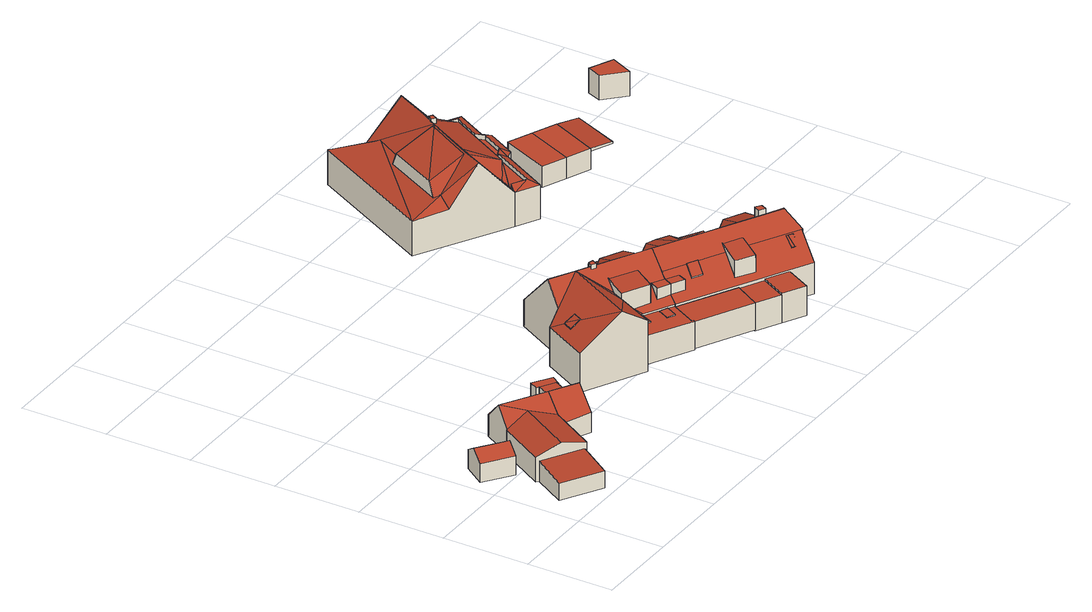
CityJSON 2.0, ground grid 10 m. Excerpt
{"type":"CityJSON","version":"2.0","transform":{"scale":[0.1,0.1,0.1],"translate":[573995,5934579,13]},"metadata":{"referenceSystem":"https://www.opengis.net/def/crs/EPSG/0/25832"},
"CityObjects":{
"building1":{"type":"Building","attributes":{"Grundfläche 2D":"12.332166","Grundhöhe NN":"14.223"},"geometry":[{"type":"Solid","lod":"3","boundaries":[[[[0,1,2,3]],[[4,0,3,5]],[[5,3,2,6,7]],[[4,5,7,8]],[[1,0,4,8,9]],[[2,1,9,6]],[[7,6,9,8]]]],"semantics":{"surfaces":[{"type":"RoofSurface"},{"type":"WallSurface"},{"type":"GroundSurface"}],"values":[[0,0,1,1,1,1,2]]}}]},
"building2":{"type":"Building","attributes":{"Grundfläche 2D":"82.319633","Grundhöhe NN":"14.223"},"geometry":[{"type":"Solid","lod":"3","boundaries":[[[[10,11,12,13]],[[14,15,16,17,18]],[[16,19,17]],[[20,16,15,21]],[[19,16,20,22]],[[23,19,22,24]],[[25,26,10,13]],[[11,10,26,27]],[[11,27,28,12]],[[18,17,29,30]],[[14,18,30,31]],[[12,28,32,21,15,14,31,25,13]],[[20,21,32,33]],[[24,22,20,33,34]],[[23,24,34,35]],[[29,17,19,23,35]],[[32,28,27,26,25,31,30,29,35,34,33]]]],"semantics":{"surfaces":[{"type":"RoofSurface"},{"type":"WallSurface"},{"type":"GroundSurface"}],"values":[[0,0,0,0,0,0,1,1,1,1,1,1,1,1,1,1,2]]}}]},
"building3":{"type":"Building","attributes":{"Grundfläche 2D":"25.026416","Grundhöhe NN":"14.258"},"geometry":[{"type":"Solid","lod":"3","boundaries":[[[[36,37,38,39,40,41,42,43]],[[44,45,46,47,22,48]],[[22,47,49,50,24]],[[42,41,51,52,53,43]],[[40,39,54,55]],[[41,40,55,56]],[[36,43,57,58]],[[37,36,58,59]],[[38,37,59,60]],[[39,38,60,54]],[[61,46,45,44,62,63]],[[49,47,46,61,64]],[[52,65,66,24,50,49,64,53]],[[44,48,67,62]],[[48,22,24,66,67]],[[52,51,68,65]],[[41,56,68,51]],[[43,53,64,57,43,42]],[[61,63,62,67,66,65,68,56,55,54,60,59,58,57,64]]]],"semantics":{"surfaces":[{"type":"RoofSurface"},{"type":"WallSurface"},{"type":"GroundSurface"}],"values":[[0,0,0,0,1,1,1,1,1,1,1,1,1,1,1,1,1,1,2]]}}]},
"building4":{"type":"Building","attributes":{"Grundfläche 2D":"210.812870","Grundhöhe NN":"14.074"},"children":["building4-1","building4-2","building4-3","building4-4","building4-5","building4-6","building4-7"],"geometry":[{"type":"MultiSurface","lod":"3","boundaries":[[[69,70,71,72,73,74,75]],[[76,77,78]],[[79,78,77,80]],[[80,81,79]],[[82,83,84,85,86,87,88]],[[89,90,91,92,93,94]],[[91,90,89,95,92]],[[96,97,92]],[[92,97,93]],[[98,99,100,101,102,103]],[[104,105,106,107,108,109,71,70,110,111,112,93],[81,80,77,76]],[[99,98,113,114,115,116,117,108,107,106,105,104,93,101,100]],[[93,97,101]],[[94,93,112]],[[118,119,120,121,122]],[[101,97,102]],[[123,124,74,73]],[[125,126,110,70,69,75,74,124,127,128,129]],[[123,73,72,71,130]],[[78,79,81,76]],[[89,94,131,132]],[[95,89,132,133]],[[96,92,95,133,134]],[[88,102,97,96,134,135,82]],[[86,114,113,98,103,102,88,87]],[[114,86,121,136,137,115]],[[117,116,115,137,138,109,108]],[[138,139,140,123,130,71]],[[71,109,138]],[[124,123,140,141]],[[110,126,127,124,141,142,143]],[[111,110,143,144]],[[131,94,112,111,144]],[[84,118,122,85]],[[85,122,121,86]],[[135,145,83,82]],[[83,145,146,118,84]],[[120,119,147,148]],[[121,120,148,136]],[[118,146,147,119]],[[135,134,133,132,131,144,143,142,141,140,139,138,137,136,148,147,146,145]]],"semantics":{"surfaces":[{"type":"RoofSurface"},{"type":"WallSurface"},{"type":"GroundSurface"}],"values":[0,0,0,0,0,0,0,0,0,0,0,0,0,0,0,1,1,1,1,1,1,1,1,1,1,1,1,1,1,1,1,1,1,1,1,1,1,1,1,1,2]}}]},
"building4-1":{"type":"BuildingInstallation","parents":["building4"],"geometry":[{"type":"MultiSurface","lod":"3","boundaries":[[[149,150,151,152,153,154,155,156,157,158]],[[150,149,159]],[[160,161,100,162,157,156,155,154]],[[99,163,159,149,158,157,162]]],"semantics":{"surfaces":[{"type":"RoofSurface"},{"type":"WallSurface"}],"values":[0,1,1,1]}}]},
"building4-2":{"type":"BuildingInstallation","parents":["building4"],"geometry":[{"type":"MultiSurface","lod":"3","boundaries":[[[164,165,166,167,168,169]],[[167,166,165,170,104,171]],[[168,167,171,172]],[[173,164,169,168,172,105]],[[165,164,173,170]]],"semantics":{"surfaces":[{"type":"RoofSurface"},{"type":"WallSurface"}],"values":[0,1,1,1,1]}}]},
"building4-3":{"type":"BuildingInstallation","parents":["building4"],"geometry":[{"type":"MultiSurface","lod":"3","boundaries":[[[174,175,117,176]],[[117,175,116]],[[174,176,177]],[[175,174,177,116]]],"semantics":{"surfaces":[{"type":"RoofSurface"},{"type":"WallSurface"}],"values":[0,1,1,1]}}]},
"building4-4":{"type":"BuildingInstallation","parents":["building4"],"geometry":[{"type":"MultiSurface","lod":"3","boundaries":[[[178,179,180,181]],[[182,179,178,183]],[[182,183,184,185]],[[181,180,186,187]],[[184,183,178,181,187,90]],[[186,180,179,182,185,91]]],"semantics":{"surfaces":[{"type":"RoofSurface"},{"type":"WallSurface"}],"values":[0,0,1,1,1,1]}}]},
"building4-5":{"type":"BuildingInstallation","parents":["building4"],"geometry":[{"type":"MultiSurface","lod":"3","boundaries":[[[188,189,190,191]],[[190,189,192,193]],[[191,190,193,194]],[[188,191,194,195]],[[195,192,189,188]]],"semantics":{"surfaces":[{"type":"RoofSurface"},{"type":"WallSurface"}],"values":[0,1,1,1,1]}}]},
"building4-6":{"type":"BuildingInstallation","parents":["building4"],"geometry":[{"type":"MultiSurface","lod":"3","boundaries":[[[196,197,198,199]],[[196,199,200,201]],[[197,196,201,202]],[[199,198,203,200]],[[198,197,202,203]]],"semantics":{"surfaces":[{"type":"RoofSurface"},{"type":"WallSurface"}],"values":[0,1,1,1,1]}}]},
"building4-7":{"type":"BuildingInstallation","parents":["building4"],"geometry":[{"type":"MultiSurface","lod":"3","boundaries":[[[204,205,125,129]],[[204,129,128,206]],[[205,204,206,207]],[[205,207,208,126,125]],[[208,207,206,128,127]]],"semantics":{"surfaces":[{"type":"RoofSurface"},{"type":"WallSurface"},{"type":"OuterCeilingSurface"}],"values":[0,1,1,1,2]}}]},
"building5":{"type":"Building","attributes":{"Grundfläche 2D":"175.736080","Grundhöhe NN":"13.973"},"children":["building5-1","building5-2","building5-3","building5-4","building5-5","building5-6"],"geometry":[{"type":"MultiSurface","lod":"3","boundaries":[[[209,210,211,212]],[[211,213,212]],[[214,215,216,210,209,217]],[[212,213,218,219]],[[220,221,214,217,222,223,224]],[[225,226,227,228,229,230,231,232,233,234]],[[228,235,236,237,229]],[[238,232,231,239,240]],[[234,241,242,225]],[[243,244,245,246,247,248,249,250,116,115,114]],[[246,245,251,252,253,254,255,108,248,247]],[[256,108,255,254,253,252,257,258,240,239,259,260,236,235,228,227,226,225,242,218,213,211,210,216,215,214,221,220]],[[261,262,263]],[[262,264,263]],[[265,262,261]],[[266,264,262,265]],[[266,267,130,109,256,220,224,223,222,268,269,219,218,242,241,270,271,238,240,258,272,263,264]],[[257,252,251]],[[273,274,275,119]],[[276,277,278,279]],[[212,219,269]],[[217,209,212,269,268]],[[222,217,268]],[[271,232,238]],[[234,233,232,271,270]],[[241,234,270]],[[114,115,280,281]],[[282,283,284,280,115,116,250,249,248,108,256,109,130,267,285,286]],[[275,274,279,278,287,288,244,243,114,281,289]],[[245,244,288,290]],[[251,245,290,291]],[[257,251,291,292]],[[258,257,292,293]],[[272,258,293,294]],[[263,272,294,295]],[[261,263,295,296]],[[265,261,296,297]],[[266,265,297,298]],[[267,266,298,285]],[[119,275,289,299]],[[273,119,299,300]],[[279,274,273,276]],[[276,273,300,301,277]],[[278,277,301,287]],[[295,294,293,292,291,290,288,287,301,300,299,289,281,280,284,283,282,286,285,298,297,296]]],"semantics":{"surfaces":[{"type":"RoofSurface"},{"type":"WallSurface"},{"type":"GroundSurface"}],"values":[0,0,0,0,0,0,0,0,0,0,0,0,0,0,0,0,0,0,0,0,1,1,1,1,1,1,1,1,1,1,1,1,1,1,1,1,1,1,1,1,1,1,1,1,2]}}]},
"building5-1":{"type":"BuildingInstallation","parents":["building5"],"geometry":[{"type":"MultiSurface","lod":"3","boundaries":[[[175,302,303,250]],[[302,175,116,304]],[[302,304,303]],[[250,116,175]]],"semantics":{"surfaces":[{"type":"RoofSurface"},{"type":"WallSurface"}],"values":[0,1,1,1]}}]},
"building5-2":{"type":"BuildingInstallation","parents":["building5"],"geometry":[{"type":"MultiSurface","lod":"3","boundaries":[[[305,306,307,308]],[[308,307,309,310]],[[305,308,310,311]],[[306,305,311,312]],[[312,309,307,306]]],"semantics":{"surfaces":[{"type":"RoofSurface"},{"type":"WallSurface"}],"values":[0,1,1,1,1]}}]},
"building5-3":{"type":"BuildingInstallation","parents":["building5"],"geometry":[{"type":"MultiSurface","lod":"3","boundaries":[[[313,314,315,316,317]],[[313,317,318,246]],[[315,314,247,319]],[[319,320,318,317,316,315]]],"semantics":{"surfaces":[{"type":"RoofSurface"},{"type":"WallSurface"}],"values":[0,1,1,1]}}]},
"building5-4":{"type":"BuildingInstallation","parents":["building5"],"geometry":[{"type":"MultiSurface","lod":"3","boundaries":[[[321,322,323,324,325,326]],[[237,236,327,324,323,322,230,229]],[[325,324,327,328]],[[321,326,325,328,329,330]],[[231,321,330,239]],[[322,321,231,230]]],"semantics":{"surfaces":[{"type":"RoofSurface"},{"type":"WallSurface"}],"values":[0,1,1,1,1,1]}}]},
"building5-5":{"type":"BuildingInstallation","parents":["building5"],"geometry":[{"type":"MultiSurface","lod":"3","boundaries":[[[331,332,333,334]],[[334,333,335,336]],[[331,334,336,337]],[[332,331,337,338]],[[333,332,338,335]]],"semantics":{"surfaces":[{"type":"RoofSurface"},{"type":"WallSurface"}],"values":[0,1,1,1,1]}}]},
"building5-6":{"type":"BuildingInstallation","parents":["building5"],"geometry":[{"type":"MultiSurface","lod":"3","boundaries":[[[339,340,341,342]],[[339,343,344,340]],[[341,340,344,345]],[[342,341,345,346]],[[339,342,346,343]],[[344,343,346,345]]],"semantics":{"surfaces":[{"type":"RoofSurface"},{"type":"WallSurface"},{"type":"OuterCeilingSurface"}],"values":[0,1,1,1,1,2]}}]},
"building6":{"type":"Building","attributes":{"Grundfläche 2D":"242.551284","Grundhöhe NN":"13.790"},"children":["building6-1","building6-2"],"geometry":[{"type":"MultiSurface","lod":"3","boundaries":[[[347,348,349,350]],[[351,349,348]],[[352,353,349,351]],[[354,355,352]],[[355,353,352]],[[356,357,355,354]],[[358,357,356]],[[358,359,360,361,362]],[[362,357,358]],[[363,360,359]],[[363,364,365,366,360]],[[367,368,369,363,359]],[[370,371,372,373]],[[374,370,373,375]],[[376,377,378,379,380,381,382,383,384,370,385,386]],[[384,387,370]],[[371,370,387,388,389]],[[390,386,385]],[[391,392,385,393]],[[392,390,385]],[[391,393,394]],[[395,391,394]],[[396,397,398,399]],[[396,399,400,401]],[[402,403,404,405,406,397,396,407]],[[401,400,408,409]],[[410,411,412,413,414]],[[395,415,374,348,416,417,418,419,420,421,422,423,424,425]],[[426,427,428]],[[428,413,429]],[[403,402,407,409,408,413,428,427,404]],[[397,406,405,427,430,431,414,399,398]],[[432,429,413,412,433,434,435]],[[400,399,414,413,408]],[[405,404,427]],[[430,427,426]],[[373,374,375]],[[373,372,374]],[[410,390,392]],[[425,424,365,364,436,369,437,411,410,392,391]],[[391,395,425]],[[390,410,386]],[[430,348,374,372,371,389,388,387,384,383,382,381,380,379,438,386,410,414,431]],[[348,347,350,417,416]],[[436,363,369]],[[360,366,365,424,423]],[[360,423,422,362,361]],[[357,362,422,421]],[[355,357,421,420]],[[353,355,420,419]],[[349,353,419,418]],[[350,349,418,417]],[[365,364,363,436,364]],[[393,385,370,374,415]],[[395,394,415]],[[415,394,393]],[[409,407,396,401]],[[351,348,439,440]],[[352,351,440,441]],[[354,352,441,442]],[[356,354,442,443]],[[358,356,443,444]],[[359,358,444,445]],[[367,359,445,446]],[[348,430,426,428,447,439]],[[411,437,369,368,367,446,448,412]],[[433,412,448,449]],[[434,433,449,450]],[[435,434,450,451]],[[452,429,432,435,451,453]],[[428,429,452,447]],[[442,441,440,439,447,452,453,451,450,449,448,446,445,444,443]]],"semantics":{"surfaces":[{"type":"RoofSurface"},{"type":"WallSurface"},{"type":"GroundSurface"}],"values":[0,0,0,0,0,0,0,0,0,0,0,0,0,0,0,0,0,0,0,0,0,0,0,0,0,0,0,0,0,0,0,0,0,0,0,0,0,0,0,0,0,0,0,1,1,1,1,1,1,1,1,1,1,1,1,1,1,1,1,1,1,1,1,1,1,1,1,1,1,1,1,2]}}]},
"building6-1":{"type":"BuildingInstallation","parents":["building6"],"geometry":[{"type":"MultiSurface","lod":"3","boundaries":[[[454,455,456,457]],[[458,459,455,454]],[[456,455,459,460]],[[457,456,460,461]],[[461,458,454,457]]],"semantics":{"surfaces":[{"type":"RoofSurface"},{"type":"WallSurface"}],"values":[0,1,1,1,1]}}]},
"building6-2":{"type":"BuildingInstallation","parents":["building6"],"geometry":[{"type":"MultiSurface","lod":"3","boundaries":[[[462,463,464,465]],[[463,462,466,467]],[[378,464,463,467,379]],[[376,465,464,378,377]],[[466,462,465,376,386]]],"semantics":{"surfaces":[{"type":"RoofSurface"},{"type":"WallSurface"}],"values":[0,1,1,1,1]}}]},
"building7":{"type":"Building","attributes":{"Grundfläche 2D":"36.093884","Grundhöhe NN":"14.131"},"children":["building7-1"],"geometry":[{"type":"Solid","lod":"3","boundaries":[[[[468,469,470,471,472]],[[473,471,470,474]],[[469,475,476,477,470]],[[472,471,478,479]],[[480,476,475,469,468,472,479]],[[474,470,477,481]],[[473,474,481,482]],[[471,473,482,478]],[[478,482,481,477,476,480,479]]]],"semantics":{"surfaces":[{"type":"RoofSurface"},{"type":"WallSurface"},{"type":"GroundSurface"}],"values":[[0,0,1,1,1,1,1,1,2]]}}]},
"building7-1":{"type":"BuildingInstallation","parents":["building7"],"geometry":[{"type":"MultiSurface","lod":"3","boundaries":[[[483,469,468,484]],[[485,486,484,468]],[[486,487,483,484]],[[487,475,469,483]],[[475,485,468,469]],[[475,487,486,485]]],"semantics":{"surfaces":[{"type":"RoofSurface"},{"type":"WallSurface"},{"type":"OuterCeilingSurface"}],"values":[0,1,1,1,1,2]}}]},
"building8":{"type":"Building","attributes":{"Grundfläche 2D":"7.053399","Grundhöhe NN":"13.916"},"geometry":[{"type":"Solid","lod":"3","boundaries":[[[[488,489,490,491]],[[492,493,491,490]],[[493,494,488,491]],[[494,495,489,488]],[[495,492,490,489]],[[495,494,493,492]]]],"semantics":{"surfaces":[{"type":"RoofSurface"},{"type":"WallSurface"},{"type":"GroundSurface"}],"values":[[0,1,1,1,1,2]]}}]}
},
"vertices":[
[18,135,44],[9,122,34],[41,99,34],[50,112,44],[27,147,34],[59,124,34],[41,99,12],[59,124,12],[27,147,12],[9,122,12],
[20,35,32],[65,8,32],[87,45,36],[42,72,36],[39,74,41],[64,59,51],[101,121,51],[72,128,41],[71,128,41],[82,144,60],[121,98,43],[89,44,43],[131,115,60],[93,163,37],[141,134,37],[42,72,12],[20,35,12],[65,8,12],[87,45,12],[72,128,12],[71,128,12],[39,74,12],[89,44,12],[121,98,12],[141,134,12],[93,163,12],
[185,135,36],[192,146,36],[171,160,36],[165,150,36],[169,148,36],[168,148,36],[185,138,36],[184,136,36],[118,93,35],[118,92,35],[151,76,37],[162,97,60],[121,98,41],[173,115,37],[156,126,37],[159,131,36],[153,127,36],[173,115,36],[165,150,13],[169,148,13],[168,148,13],[184,136,13],[185,135,13],[192,146,13],[171,160,13],[151,76,13],[118,93,13],[118,92,13],[173,115,13],[153,127,13],[141,134,13],[121,98,13],[159,131,13],
[376,202,51],[373,195,53],[404,179,53],[404,180,52],[418,206,47],[388,223,47],[377,203,51],[359,200,55],[352,169,85],[366,196,73],[391,183,73],[377,156,85],[398,180,54],[293,103,45],[349,73,45],[350,75,45],[348,76,45],[364,106,45],[322,129,45],[311,135,45],[246,183,56],[250,167,64],[253,151,71],[261,106,91],[306,188,91],[266,185,68],[217,129,57],[288,92,71],[311,135,70],[331,124,47],[328,132,52],[322,153,68],[322,155,69],[311,135,47],[322,129,47],[321,180,91],[326,177,91],[349,165,91],[374,151,91],[385,145,91],[403,179,53],[376,202,45],[300,246,42],[277,204,91],[342,118,47],[364,106,47],[365,106,47],[368,113,54],[374,124,67],[350,75,43],[415,41,43],[431,70,44],[364,106,44],[348,76,43],[418,206,21],[388,223,22],[377,203,45],[377,203,44],[378,205,42],[385,218,42],[385,218,45],[404,180,51],[266,185,11],[246,183,11],[217,129,11],[288,92,11],[293,103,11],[364,106,11],[365,106,11],[403,179,11],[404,180,11],[418,206,11],[388,223,11],[377,203,11],[376,202,11],[300,246,11],[349,73,11],[350,75,11],[415,41,11],[431,70,11],
[345,123,75],[358,147,79],[344,154,79],[335,160,79],[330,162,79],[328,163,79],[323,155,78],[322,153,77],[315,139,75],[333,129,75],[345,123,53],[324,156,71],[323,155,69],[315,139,52],[333,129,53],
[328,181,94],[323,183,94],[321,180,94],[320,178,94],[325,175,94],[326,177,94],[323,183,86],[320,178,88],[325,175,89],[328,181,86],
[353,120,67],[368,113,67],[360,132,67],[353,120,54],
[250,167,65],[253,151,72],[253,150,72],[259,161,72],[243,156,64],[249,167,64],[249,167,63],[243,156,63],[253,150,71],[259,161,71],
[349,96,46],[356,109,46],[347,113,46],[340,100,46],[356,109,45],[347,113,45],[340,100,45],[349,96,45],
[321,127,46],[315,114,46],[324,110,46],[330,123,46],[330,123,45],[321,127,45],[315,114,45],[324,110,45],
[378,221,44],[371,207,44],[378,221,42],[371,207,42],[377,203,42],
[426,166,74],[420,134,85],[422,133,85],[440,158,74],[425,131,85],[402,144,84],[403,143,84],[412,138,84],[416,171,73],[434,140,73],[448,153,54],[404,156,73],[403,150,78],[406,175,55],[404,161,68],[404,160,69],[481,99,86],[485,97,86],[486,96,86],[492,93,86],[501,92,85],[502,94,84],[505,92,84],[519,116,74],[509,121,74],[496,128,74],[494,92,86],[499,89,86],[500,91,85],[528,109,55],[507,91,81],[514,97,73],[487,132,54],[484,113,73],[430,71,47],[509,28,47],[521,50,73],[464,81,73],[442,93,73],[376,128,73],[375,126,70],[374,123,67],[523,50,73],[522,72,91],[504,81,91],[478,95,91],[422,125,91],[394,161,73],[540,82,73],[539,83,73],[505,90,83],[503,87,86],[505,157,47],[478,150,58],[494,136,47],[470,137,58],[470,177,47],[457,156,47],[406,184,47],[416,171,53],[440,158,53],[496,128,53],[519,116,53],[551,106,47],[442,26,43],[458,56,43],[431,70,43],[442,26,45],[468,12,45],[484,42,45],[458,56,45],[365,106,10],[364,106,10],[403,179,10],[376,128,10],[375,126,10],[406,184,10],[404,180,10],[484,42,10],[509,28,10],[431,70,10],[521,50,10],[523,50,10],[540,82,10],[539,83,10],[551,106,10],[494,136,10],[505,157,10],[470,177,10],[457,156,10],[415,41,10],[442,26,10],[468,12,10],
[383,105,67],[388,116,67],[383,105,54],
[507,46,62],[511,54,72],[504,58,72],[500,49,63],[504,58,71],[500,49,62],[507,46,61],[511,54,71],
[467,88,80],[446,99,80],[433,76,73],[434,75,73],[454,64,73],[454,64,52],[433,76,53],[434,75,53],
[508,90,96],[502,94,96],[500,91,96],[498,87,96],[505,83,96],[508,89,96],[498,87,88],[505,83,88],[508,89,82],[508,90,81],
[408,99,63],[413,108,74],[401,114,74],[396,105,63],[401,114,72],[396,105,62],[408,99,62],[413,108,73],
[412,180,44],[429,171,44],[433,177,44],[416,187,44],[412,180,42],[429,171,42],[433,177,42],[416,187,42],
[470,360,49],[470,359,48],[492,358,53],[475,367,53],[496,345,48],[527,402,48],[520,410,53],[537,405,48],[530,414,53],[555,438,48],[544,439,53],[552,449,48],[571,484,48],[558,480,53],[554,473,53],[541,450,53],[545,497,49],[538,493,53],[536,491,54],[541,489,54],[544,498,48],[544,498,49],[544,497,49],[482,382,73],[447,400,92],[465,382,65],[471,375,56],[476,370,48],[474,372,51],[488,468,90],[486,464,90],[485,462,90],[482,464,92],[479,459,92],[478,457,92],[477,454,92],[475,452,92],[453,411,92],[524,458,73],[485,470,92],[453,410,92],[448,401,92],[447,401,92],[489,477,91],[493,476,87],[490,477,91],[527,464,61],[527,464,60],[530,469,48],[407,423,74],[444,404,93],[463,438,93],[473,457,93],[475,460,93],[437,480,74],[408,412,59],[409,412,59],[409,412,60],[410,411,60],[441,404,91],[403,416,58],[450,483,60],[441,487,57],[487,478,95],[508,517,95],[471,537,50],[471,520,60],[476,459,95],[527,464,48],[470,360,48],[475,367,48],[492,358,48],[520,410,48],[530,414,48],[544,439,48],[541,450,48],[558,480,48],[541,489,48],[537,482,48],[403,397,50],[408,410,60],[365,418,49],[443,565,49],[433,380,95],[445,403,95],[444,565,49],[472,545,45],[458,560,44],[456,557,47],[545,497,48],[544,498,50],[482,465,92],[470,359,8],[496,345,8],[527,402,8],[537,405,8],[555,438,8],[552,449,8],[571,484,8],[544,498,8],[365,418,8],[471,537,8],[472,545,8],[458,560,8],[456,557,8],[443,565,8],[444,565,8],
[540,480,51],[527,457,51],[538,452,51],[550,474,51],[540,480,48],[527,457,48],[538,452,48],[550,474,48],
[484,470,97],[481,465,97],[485,462,97],[488,468,97],[484,470,93],[481,465,93],
[602,350,36],[626,404,36],[598,416,36],[574,361,36],[602,349,36],[546,373,36],[570,428,36],[626,404,32],[626,404,11],[598,416,11],[574,361,11],[602,349,11],[602,350,11],[570,428,11],[546,373,11],
[651,393,34],[628,339,34],[602,350,32],[628,339,32],[651,393,32],
[751,393,38],[763,419,38],[735,432,38],[728,415,38],[735,432,9],[728,415,9],[751,393,9],[763,419,9]
]}
